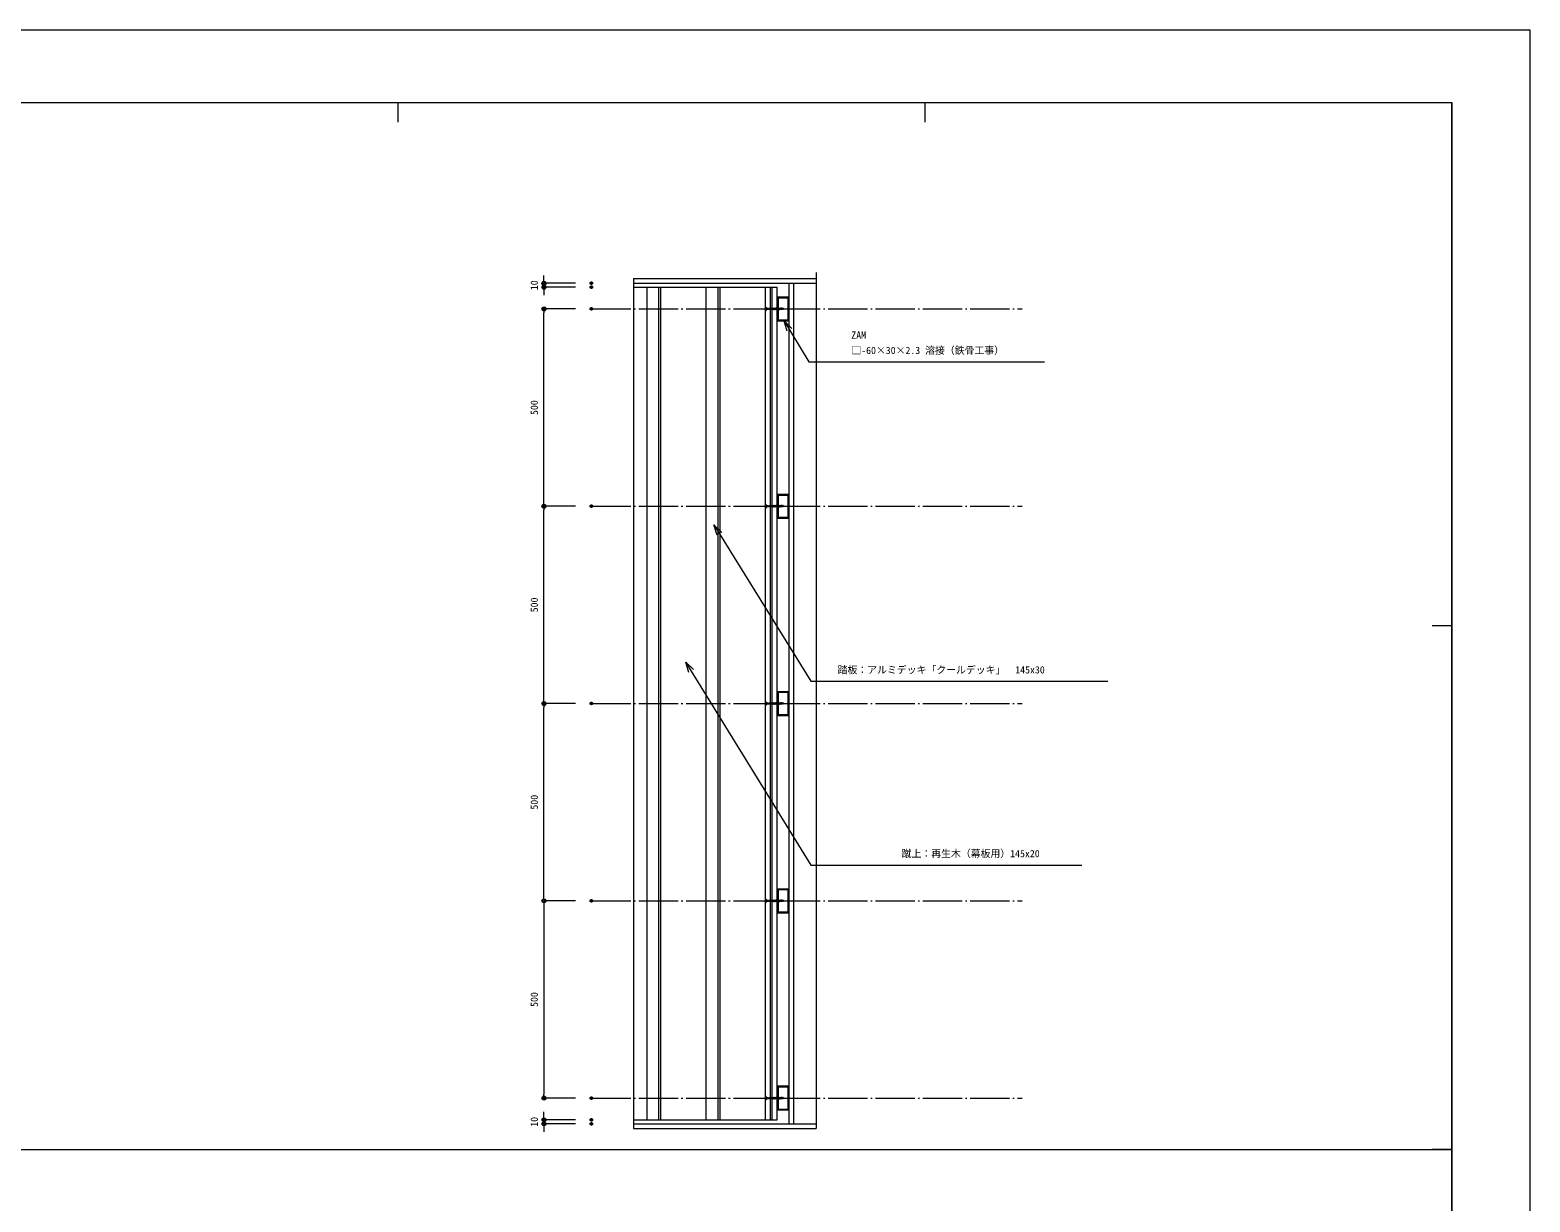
# Model space of a CAD drawing. Units: millimetres on the paper. Extents: x -420 to 420, y -297 to 297.
# Drawn here: x 40.3 to 420.5, y 0 to 297 of the extents above; entities that cross this region are included whole.
import ezdxf
from ezdxf.enums import TextEntityAlignment as Align

# ---------------------------------------------------------------- set-up
doc = ezdxf.new("R2010")
doc.units = ezdxf.units.MM
doc.header["$PDMODE"] = 32
doc.header["$PDSIZE"] = 0.5
for name, pattern in [('USER1', [12, 10, -0.8, 0.4, -0.8]), ('USER2', [1.7, 0.85, -0.85]), ('USER3', [1.693333, 1.27, -0.423333])]:
    doc.linetypes.add(name, pattern=pattern)
for name, color, linetype, lineweight in [('0-0_0', 7, 'Continuous', 5), ('0-2_A-C01-補助線(非印刷)', 222, 'Continuous', 18), ('0-4_0-A01-枠A', 4, 'Continuous', 18), ('0-7_A-E01-仕上太線', 4, 'Continuous', 18), ('0-8_A-D09-金物_鋼材', 1, 'USER2', 18), ('0-9_0-A08-芯_他', 7, 'USER1', 5), ('0-A_A-B03-文字_書込_小', 7, 'Continuous', 18), ('0-B_4-F', 7, 'USER3', 18), ('0-C_A-C05-見え掛り_細線', 1, 'Continuous', 18), ('0-D_0-A12-寸法_目地', 5, 'Continuous', 18), ('0-F_A-C06-見え掛り_中線', 6, 'Continuous', 18), ('1-0_A-E02-仕上中線', 6, 'Continuous', 18)]:
    doc.layers.add(name, color=color, linetype=linetype, lineweight=lineweight)
doc.layers.add('0-1_Defpoints', color=7, linetype='Continuous')
doc.styles.add('ＭＳ ゴシック', font='')
doc.styles.get('ＭＳ ゴシック').set_extended_font_data('MS Gothic')

# ---------------------------------------------------------------- blocks, each defined once
blk = doc.blocks.new('_Dot')
at = {"layer": '0-0_0'}
blk.add_line((-0.5, 0), (-1, 0), dxfattribs=at)
for radius in [0.5, 0.25]:
    blk.add_circle((0, 0), radius, dxfattribs=at)
blk = doc.blocks.new('D4')
at = {"layer": '0-1_Defpoints'}
for p in [(591.091, 423.316), (603.1, 423.316), (603.1, 373.316)]:
    blk.add_point(p, dxfattribs=at)
at = {"layer": '0-D_0-A12-寸法_目地'}
for p, q in [((599.1, 423.316), (591.091, 423.316)), ((591.091, 374.316), (591.091, 422.316)), ((599.1, 373.316), (591.091, 373.316))]:
    blk.add_line(p, q, dxfattribs=at)
for p, rotation in [((591.091, 423.316), 90), ((591.091, 373.316), 270)]:
    blk.add_blockref('_Dot', p, dxfattribs=dict(at, rotation=rotation))
at = {"layer": '0-D_0-A12-寸法_目地', "color": 7, "style": 'ＭＳ ゴシック'}
blk.add_text('500', height=1.833, rotation=90, dxfattribs=at).set_placement((590.091, 396.441), align=Align.BOTTOM_LEFT)
blk = doc.blocks.new('D5')
at = {"layer": '0-1_Defpoints'}
for p in [(591.091, 473.316), (603.1, 473.316), (603.1, 423.316)]:
    blk.add_point(p, dxfattribs=at)
at = {"layer": '0-D_0-A12-寸法_目地'}
for p, q in [((599.1, 473.316), (591.091, 473.316)), ((591.091, 424.316), (591.091, 472.316)), ((599.1, 423.316), (591.091, 423.316))]:
    blk.add_line(p, q, dxfattribs=at)
for p, rotation in [((591.091, 473.316), 90), ((591.091, 423.316), 270)]:
    blk.add_blockref('_Dot', p, dxfattribs=dict(at, rotation=rotation))
at = {"layer": '0-D_0-A12-寸法_目地', "color": 7, "style": 'ＭＳ ゴシック'}
blk.add_text('500', height=1.833, rotation=90, dxfattribs=at).set_placement((590.091, 446.441), align=Align.BOTTOM_LEFT)
blk = doc.blocks.new('D6')
at = {"layer": '0-1_Defpoints'}
for p in [(591.091, 523.316), (603.1, 523.316), (603.1, 473.316)]:
    blk.add_point(p, dxfattribs=at)
at = {"layer": '0-D_0-A12-寸法_目地'}
for p, q in [((599.1, 523.316), (591.091, 523.316)), ((591.091, 474.316), (591.091, 522.316)), ((599.1, 473.316), (591.091, 473.316))]:
    blk.add_line(p, q, dxfattribs=at)
for p, rotation in [((591.091, 523.316), 90), ((591.091, 473.316), 270)]:
    blk.add_blockref('_Dot', p, dxfattribs=dict(at, rotation=rotation))
at = {"layer": '0-D_0-A12-寸法_目地', "color": 7, "style": 'ＭＳ ゴシック'}
blk.add_text('500', height=1.833, rotation=90, dxfattribs=at).set_placement((590.091, 496.441), align=Align.BOTTOM_LEFT)
blk = doc.blocks.new('D7')
at = {"layer": '0-1_Defpoints'}
for p in [(591.091, 528.816), (603.1, 529.816), (603.1, 528.816)]:
    blk.add_point(p, dxfattribs=at)
at = {"layer": '0-D_0-A12-寸法_目地'}
for p, q in [((591.091, 530.816), (591.091, 531.816)), ((599.1, 529.816), (591.091, 529.816)), ((591.091, 529.816), (591.091, 528.816)), ((599.1, 528.816), (591.091, 528.816)), ((591.091, 527.816), (591.091, 526.816))]:
    blk.add_line(p, q, dxfattribs=at)
for p, rotation in [((591.091, 529.816), 270), ((591.091, 528.816), 90)]:
    blk.add_blockref('_Dot', p, dxfattribs=dict(at, rotation=rotation))
at = {"layer": '0-D_0-A12-寸法_目地', "color": 7, "style": 'ＭＳ ゴシック'}
blk.add_text('10', height=1.833, rotation=90, dxfattribs=at).set_placement((590.091, 528.066), align=Align.BOTTOM_LEFT)
blk = doc.blocks.new('D8')
at = {"layer": '0-1_Defpoints'}
for p in [(603.1, 373.316), (591.091, 323.316), (603.1, 323.316)]:
    blk.add_point(p, dxfattribs=at)
at = {"layer": '0-D_0-A12-寸法_目地'}
for p, q in [((599.1, 373.316), (591.091, 373.316)), ((591.091, 372.316), (591.091, 324.316)), ((599.1, 323.316), (591.091, 323.316))]:
    blk.add_line(p, q, dxfattribs=at)
for p, rotation in [((591.091, 373.316), 90), ((591.091, 323.316), 270)]:
    blk.add_blockref('_Dot', p, dxfattribs=dict(at, rotation=rotation))
at = {"layer": '0-D_0-A12-寸法_目地', "color": 7, "style": 'ＭＳ ゴシック'}
blk.add_text('500', height=1.833, rotation=90, dxfattribs=at).set_placement((590.091, 346.441), align=Align.BOTTOM_LEFT)
blk = doc.blocks.new('D9')
at = {"layer": '0-1_Defpoints'}
for p in [(591.091, 317.816), (603.1, 317.816), (603.1, 316.816)]:
    blk.add_point(p, dxfattribs=at)
at = {"layer": '0-D_0-A12-寸法_目地'}
for p, q in [((591.091, 318.816), (591.091, 319.816)), ((599.1, 317.816), (591.091, 317.816)), ((591.091, 316.816), (591.091, 317.816)), ((599.1, 316.816), (591.091, 316.816)), ((591.091, 315.816), (591.091, 314.816))]:
    blk.add_line(p, q, dxfattribs=at)
for p, rotation in [((591.091, 317.816), 270), ((591.091, 316.816), 90)]:
    blk.add_blockref('_Dot', p, dxfattribs=dict(at, rotation=rotation))
at = {"layer": '0-D_0-A12-寸法_目地', "color": 7, "style": 'ＭＳ ゴシック'}
blk.add_text('10', height=1.833, rotation=90, dxfattribs=at).set_placement((590.091, 316.066), align=Align.BOTTOM_LEFT)
blk = doc.blocks.new('A$C74522BEF')
at = {"layer": '0-0_0', "linetype": 'USER2'}
for p, q in [((-1.85, -3.3), (-5.652, 0)), ((5.652, 0), (-5.652, 0)), ((1.85, -3.3), (5.652, 0)), ((4.5, -1), (-4.5, -1)), ((-1.844, -19.921), (-2.394, -20.239)), ((2.406, -20.944), (-2.394, -20.239)), ((-2.394, -20.239), (-1.844, -20.556)), ((-1.844, -21.333), (-2.394, -21.65)), ((-2.394, -21.65), (-1.844, -21.967)), ((2.406, -22.355), (-2.394, -21.65)), ((2.406, -23.767), (-2.394, -23.061)), ((-1.844, -24.154), (-2.393, -24.472)), ((-2.393, -24.472), (-1.843, -24.79)), ((2.407, -25.178), (-2.393, -24.472)), ((-1.843, -25.565), (-2.393, -25.883)), ((2.407, -26.589), (-2.393, -25.883)), ((-2.393, -25.883), (-1.843, -26.2)), ((-1.843, -26.976), (-2.393, -27.294)), ((2.407, -28), (-2.393, -27.294)), ((-2.393, -27.294), (-1.842, -27.611)), ((-1.842, -28.388), (-2.392, -28.705)), ((2.407, -29.411), (-2.392, -28.705)), ((-2.392, -28.705), (-1.842, -29.023)), ((-1.842, -29.799), (-2.392, -30.116)), ((2.408, -30.821), (-2.392, -30.116)), ((-2.392, -30.116), (-1.842, -30.433)), ((-1.842, -31.21), (-2.392, -31.527)), ((2.408, -32.233), (-2.392, -31.527)), ((-2.392, -31.527), (-1.842, -31.845)), ((-1.842, -32.621), (-2.392, -32.938)), ((-2.392, -32.938), (-1.841, -33.256)), ((2.408, -33.644), (-2.392, -32.938)), ((-1.841, -34.032), (-2.391, -34.349)), ((2.409, -35.055), (-2.391, -34.349)), ((-2.391, -34.349), (-1.841, -34.667)), ((-1.841, -35.443), (-2.391, -35.76)), ((2.409, -36.466), (-2.391, -35.76)), ((-2.391, -35.76), (-1.841, -36.078)), ((-1.841, -36.854), (-2.39, -37.172)), ((-2.39, -37.172), (-1.84, -37.489)), ((2.409, -37.877), (-2.39, -37.172)), ((1.85, -3.3), (-1.85, -3.3)), ((-1.846, -19.921), (-1.846, -3.3)), ((-1.844, -19.921), (1.856, -20.627)), ((-1.844, -20.556), (1.856, -21.262)), ((-1.844, -21.333), (-1.844, -20.556)), ((-1.844, -21.333), (1.856, -22.038)), ((-1.844, -21.967), (1.856, -22.673)), ((-1.844, -22.743), (-1.844, -21.967)), ((-1.844, -22.743), (1.856, -23.449)), ((-1.844, -24.154), (-1.844, -23.378)), ((-1.844, -23.378), (1.856, -24.084)), ((-1.844, -24.154), (1.856, -24.86)), ((-1.843, -24.79), (1.856, -25.495)), ((-1.843, -25.565), (-1.843, -24.79)), ((-1.843, -25.565), (1.857, -26.271)), ((-1.843, -26.976), (-1.843, -26.2)), ((-1.843, -26.2), (1.857, -26.906)), ((-1.843, -26.976), (1.857, -27.682)), ((-1.842, -28.388), (-1.842, -27.611)), ((-1.842, -27.611), (1.857, -28.317)), ((-1.842, -28.388), (1.858, -29.093)), ((-1.842, -29.023), (1.858, -29.728)), ((-1.842, -29.799), (-1.842, -29.023)), ((-1.842, -29.799), (1.858, -30.504)), ((-1.842, -31.21), (-1.842, -30.433)), ((-1.842, -30.433), (1.858, -31.139)), ((-1.842, -31.21), (1.858, -31.915)), ((-1.842, -32.621), (-1.842, -31.845)), ((-1.842, -31.845), (1.858, -32.55)), ((-1.842, -32.621), (1.858, -33.326)), ((-1.841, -33.256), (1.858, -33.961)), ((-1.841, -34.032), (-1.841, -33.256)), ((-1.841, -34.032), (1.859, -34.737)), ((-1.841, -34.667), (1.859, -35.372)), ((-1.841, -35.443), (-1.841, -34.667)), ((-1.841, -35.443), (1.859, -36.148)), ((-1.841, -36.854), (-1.841, -36.078)), ((-1.841, -36.078), (1.859, -36.783)), ((-1.841, -36.854), (1.859, -37.559)), ((-1.84, -37.489), (1.859, -38.194)), ((-1.84, -38.265), (-1.84, -37.489)), ((1.854, -3.3), (1.854, -20.626)), ((2.406, -20.944), (1.856, -20.627)), ((2.406, -20.944), (1.856, -21.262)), ((1.856, -21.262), (1.856, -22.038)), ((2.406, -22.355), (1.856, -22.038)), ((2.406, -22.355), (1.856, -22.673)), ((1.856, -22.673), (1.856, -23.449)), ((2.406, -23.767), (1.856, -23.449)), ((2.406, -23.767), (1.856, -24.084)), ((1.856, -24.084), (1.856, -24.86)), ((2.407, -25.178), (1.856, -24.86)), ((2.407, -25.178), (1.856, -25.495)), ((1.856, -25.495), (1.856, -26.271)), ((2.407, -26.589), (1.857, -26.271)), ((2.407, -26.589), (1.857, -26.906)), ((1.857, -26.906), (1.857, -27.682)), ((2.407, -28), (1.857, -27.682)), ((2.407, -28), (1.857, -28.317)), ((1.857, -28.317), (1.857, -29.093)), ((2.407, -29.411), (1.858, -29.093)), ((2.407, -29.411), (1.858, -29.728)), ((1.858, -29.728), (1.858, -30.504)), ((2.408, -30.821), (1.858, -30.504)), ((2.408, -30.821), (1.858, -31.139)), ((1.858, -31.139), (1.858, -31.915)), ((2.408, -32.233), (1.858, -31.915)), ((2.408, -32.233), (1.858, -32.55)), ((1.858, -32.55), (1.858, -33.326)), ((2.408, -33.644), (1.858, -33.326)), ((2.408, -33.644), (1.858, -33.961)), ((1.858, -33.961), (1.858, -34.737)), ((2.409, -35.055), (1.859, -34.737)), ((2.409, -35.055), (1.859, -35.372)), ((1.859, -35.372), (1.859, -36.148)), ((2.409, -36.466), (1.859, -36.148)), ((2.409, -36.466), (1.859, -36.783)), ((1.859, -36.783), (1.859, -37.559)), ((2.409, -37.877), (1.859, -37.559)), ((2.409, -37.877), (1.859, -38.194)), ((-1.84, -38.265), (-2.39, -38.582)), ((-2.39, -38.582), (-1.84, -38.9)), ((2.409, -39.288), (-2.39, -38.582)), ((-1.84, -39.676), (-2.39, -39.993)), ((2.41, -40.699), (-2.39, -39.993)), ((-2.39, -39.993), (-1.84, -40.311)), ((-1.84, -38.265), (1.86, -38.97)), ((-1.84, -38.9), (1.86, -39.606)), ((-1.84, -39.676), (-1.84, -38.9)), ((-1.84, -39.676), (1.86, -40.382)), ((-1.84, -40.311), (1.86, -41.016)), ((-1.84, -41), (-1.84, -40.311)), ((-1.84, -44.938), (-1.84, -41)), ((1.86, -41), (-1.84, -41)), ((0, -46), (-1.84, -41)), ((-1.84, -44.938), (0, -46)), ((0, -46), (0.388, -43.888)), ((1.86, -44.926), (0, -46)), ((1.859, -38.194), (1.859, -38.97)), ((2.409, -39.288), (1.86, -38.97)), ((2.409, -39.288), (1.86, -39.606)), ((1.86, -41), (1.86, -39.606)), ((2.41, -40.699), (1.86, -40.382)), ((2.41, -40.699), (1.86, -41.016)), ((1.86, -44.926), (1.86, -41))]:
    blk.add_line(p, q, dxfattribs=at)
blk.add_lwpolyline([(-1.844, -22.743), (-2.394, -23.061), (-1.844, -23.378)], dxfattribs=at)
for centre, radius, start, end in [((-2.83, -44.067), 3.223, 3.19049, 72.11377), ((0, -46), 2.148, 30.0074, 79.57974)]:
    blk.add_arc(centre, radius, start, end, dxfattribs=at)
blk = doc.blocks.new('A$C0C6A7177')
at = {"layer": '1-0_A-E02-仕上中線'}
for points in [[(0, -60), (30, -60), (30, 0), (0, 0)], [(2.4, -57.6), (27.6, -57.6), (27.6, -2.4), (2.4, -2.4)]]:
    blk.add_lwpolyline(points, close=True, dxfattribs=at)
blk = doc.blocks.new('_Open30')
at = {"layer": '0-0_0'}
blk.add_line((0, 0), (-1, 0), dxfattribs=at)
blk.add_lwpolyline([(-1, 0.2679), (0, 0), (-1, -0.2679)], dxfattribs=at)

msp = doc.modelspace()

# ---------------------------------------------------------------- linework, layer by layer
at = {"layer": '0-2_A-C01-補助線(非印刷)', "color": 9}
for p, q in [((133.556, 278.667), (133.556, 273.667)), ((267.111, 278.667), (267.111, 273.667)), ((400.667, 146), (395.667, 146)), ((-400.667, 13.333), (400.667, 13.333)), ((400.667, 13.333), (395.667, 13.333))]:
    msp.add_line(p, q, dxfattribs=at)
at = {"layer": '0-2_A-C01-補助線(非印刷)'}
for p, q in [((193.31, 234.016), (193.31, 18.616)), ((239.593, 235.518), (239.593, 18.616))]:
    msp.add_line(p, q, dxfattribs=at)
for points in [[(-420.5, -297), (420.5, -297), (420.5, 297), (-420.5, 297)], [(-400.667, 278.667), (400.667, 278.667), (400.667, -252), (-400.667, -252)]]:
    msp.add_lwpolyline(points, close=True, dxfattribs=at)
at = {"layer": '0-4_0-A01-枠A'}
for p in [(-400.667, 278.667), (400.667, -278.667)]:
    msp.add_line(p, (400.667, 278.667), dxfattribs=at)
at = {"layer": '0-7_A-E01-仕上太線'}
for p, q in [((226.708, 20.816), (226.708, 231.816)), ((226.708, 231.816), (229.708, 231.816)), ((229.708, 20.816), (229.708, 231.816)), ((226.708, 20.816), (229.708, 20.816))]:
    msp.add_line(p, q, dxfattribs=at)
at = {"layer": '0-9_0-A08-芯_他'}
for p, q in [((182.6, 226.316), (291.778, 226.316)), ((182.6, 176.316), (291.778, 176.316)), ((182.6, 126.316), (291.778, 126.316)), ((182.6, 76.316), (291.778, 76.316)), ((182.6, 26.316), (291.778, 26.316))]:
    msp.add_line(p, q, dxfattribs=at)
at = {"layer": '0-A_A-B03-文字_書込_小'}
for points in [[(232.814, 221.025), (237.744, 212.906), (297.448, 212.906)], [(215.075, 169.325), (238.244, 131.946), (313.509, 131.946)], [(207.921, 134.537), (238.244, 85.388), (306.921, 85.388)]]:
    msp.add_lwpolyline(points, dxfattribs=at)
at = {"layer": '0-B_4-F'}
msp.add_lwpolyline([(-420.5, -297), (420.5, -297), (420.5, 297), (-420.5, 297)], close=True, dxfattribs=at)
at = {"layer": '0-C_A-C05-見え掛り_細線'}
for p, q in [((193.31, 231.816), (196.708, 231.816)), ((196.708, 231.816), (211.708, 231.816)), ((200.208, 20.816), (200.208, 231.816)), ((211.708, 231.816), (226.708, 231.816)), ((215.208, 20.816), (215.208, 231.816)), ((228.008, 20.816), (228.008, 231.816)), ((228.408, 20.816), (228.408, 231.816)), ((193.31, 20.816), (196.708, 20.816)), ((196.708, 20.816), (211.708, 20.816)), ((211.708, 20.816), (226.708, 20.816))]:
    msp.add_line(p, q, dxfattribs=at)
at = {"layer": '0-F_A-C06-見え掛り_中線'}
for p, q in [((196.708, 20.816), (196.708, 231.816)), ((199.708, 20.816), (199.708, 231.816)), ((211.708, 20.816), (211.708, 231.816)), ((214.708, 20.816), (214.708, 231.816))]:
    msp.add_line(p, q, dxfattribs=at)
at = {"layer": '1-0_A-E02-仕上中線'}
for p, q in [((193.31, 234.016), (239.593, 234.016)), ((193.31, 232.816), (239.593, 232.816)), ((232.708, 19.816), (232.708, 232.816)), ((233.908, 19.816), (233.908, 232.816)), ((193.31, 19.816), (239.593, 19.816)), ((193.31, 18.616), (239.593, 18.616))]:
    msp.add_line(p, q, dxfattribs=at)

# ---------------------------------------------------------------- block references
at = {"layer": '0-8_A-D09-金物_鋼材', "xscale": 0.1, "yscale": 0.1, "rotation": 90}
for p in [(226.708, 226.316), (226.708, 176.316), (226.708, 126.316), (226.708, 76.316), (226.708, 26.316)]:
    msp.add_blockref('A$C74522BEF', p, dxfattribs=at)
at = {"layer": '0-A_A-B03-文字_書込_小', "xscale": 2.666667, "yscale": 2.666667}
for p, rotation in [((231.43, 223.304), 121.26711), ((213.671, 171.591), 121.79211), ((206.521, 136.806), 121.67242)]:
    msp.add_blockref('_Open30', p, dxfattribs=dict(at, rotation=rotation))
at = {"layer": '0-D_0-A12-寸法_目地'}
for name in ['D7', 'D6', 'D5', 'D4', 'D8', 'D9']:
    msp.add_blockref(name, (-420.5, -297), dxfattribs=at)
at = {"layer": '1-0_A-E02-仕上中線', "xscale": 0.1, "yscale": 0.1}
for p in [(229.708, 229.316), (229.708, 179.316), (229.708, 129.316), (229.708, 79.316), (229.708, 29.316)]:
    msp.add_blockref('A$C0C6A7177', p, dxfattribs=at)

# ---------------------------------------------------------------- texts
at = {"layer": '0-A_A-B03-文字_書込_小', "style": 'ＭＳ ゴシック'}
for s, p in [('ZAM', (248.49, 218.223)), ('□-60×30×2.3 溶接（鉄骨工事）', (248.49, 214.345)), ('踏板：アルミデッキ「クールデッキ」\u3000145x30', (245.03, 133.386)), ('蹴上：再生木（幕板用）145x20', (261.245, 86.827))]:
    msp.add_text(s, height=1.833, dxfattribs=at).set_placement(p, align=Align.BOTTOM_LEFT)

doc.saveas('drawing.dxf')
